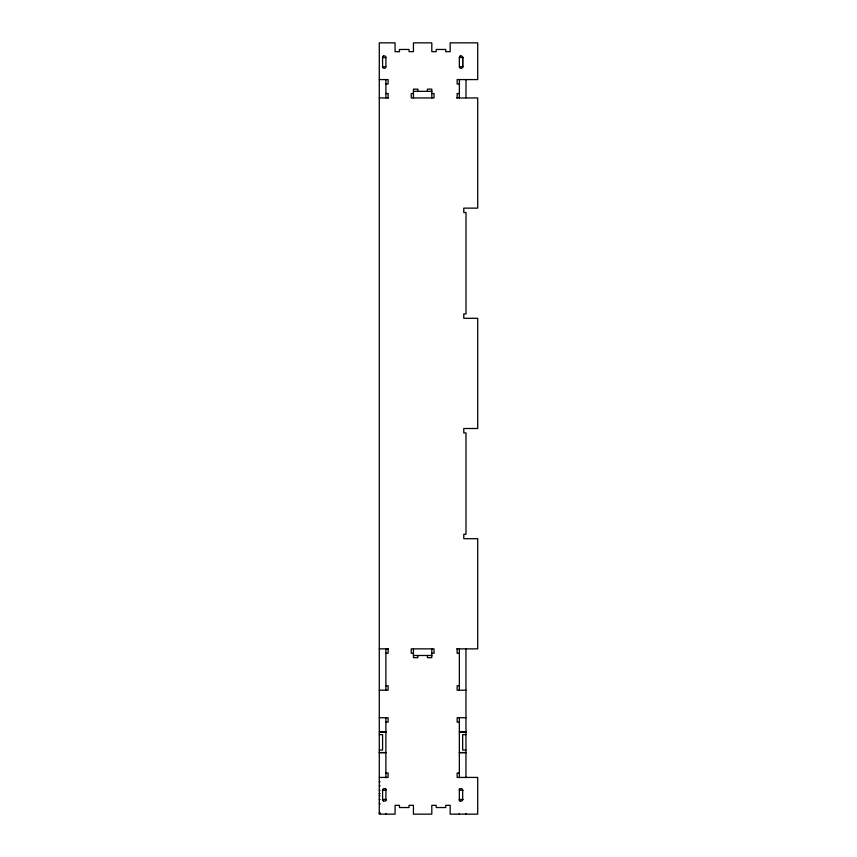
<?xml version="1.0" encoding="UTF-8"?>
<svg xmlns="http://www.w3.org/2000/svg" width="857" height="857" viewBox="0 0 857 857"><rect width="100%" height="100%" fill="white"/><g stroke="black" fill="none" stroke-linecap="round" stroke-linejoin="round"><path stroke-width="1.29" d="M383.486 56.037L382.865 56.487A1.243 1.243 0 0 0 382.586 57.269L382.586 66.728A1.65 1.65 0 0 0 384.247 68.378A1.65 1.65 0 0 0 385.896 66.728L385.896 57.269A1.243 1.243 0 0 0 385.618 56.498L385.136 56.101A1.971 1.971 0 0 0 383.497 56.048M460.252 56.037L459.631 56.487A1.243 1.243 0 0 0 459.352 57.269L459.352 66.728A1.65 1.65 0 0 0 461.002 68.378A1.65 1.65 0 0 0 462.662 66.728L462.662 57.269A1.243 1.243 0 0 0 462.384 56.498L461.902 56.101A1.971 1.971 0 0 0 460.252 56.048M382.586 57.537L385.896 57.537M459.416 57.537L463.38 57.537M382.586 66.728L385.896 66.728M459.416 66.728L463.38 66.728M379.287 79.583L388.103 79.583L388.103 83.986L385.896 83.986M459.352 83.986L457.145 83.986L457.145 79.583L477.713 79.583L477.713 42.85L450.171 42.85L450.171 51.666L445.758 51.666L445.758 49.46L436.213 49.46L436.213 51.666L431.81 51.666L431.81 42.85L413.438 42.85L413.438 51.666L409.035 51.666L409.035 49.46L399.48 49.46L399.48 51.666L395.077 51.666L395.077 42.85L379.287 42.85L379.287 814.15L395.077 814.15L395.077 805.334L399.48 805.334L399.48 807.54L409.035 807.54L409.035 805.334L413.438 805.334L413.438 814.15L431.81 814.15L431.81 805.334L436.213 805.334L436.213 807.54L445.758 807.54L445.758 805.334L450.171 805.334L450.171 814.15L477.713 814.15L477.713 777.417L457.145 777.417L457.145 773.014L459.352 773.014M413.438 91.335L431.81 91.335M385.896 93.531L388.103 93.531L388.103 97.944M413.46 93.531L411.253 93.531L411.253 97.944L434.028 97.944L434.028 93.531L431.821 93.531M459.352 93.531L457.145 93.531L457.145 97.944M379.287 97.944L388.467 97.944M456.781 97.944L477.713 97.944L477.713 208.133L463.787 208.133L463.787 212.536L465.994 212.536L465.994 313.908L463.787 313.908L463.787 318.311L477.713 318.311L477.713 428.5L463.787 428.5L463.787 432.903L465.994 432.903L465.994 534.275L463.787 534.275L463.787 538.689L477.713 538.689L477.713 648.867L456.781 648.867M379.287 648.867L388.467 648.867M385.896 653.28L388.103 653.28L388.103 648.867M413.46 653.28L411.253 653.28L411.253 648.867L434.028 648.867L434.028 653.28L431.821 653.28M459.352 653.28L457.145 653.28L457.145 648.867M413.438 655.487L431.81 655.487M385.896 685.782L388.103 685.782L388.103 690.196L379.287 690.196M459.352 685.782L457.145 685.782L457.145 690.196L465.962 690.196M379.287 717.738L388.103 717.738L388.103 722.14L385.896 722.14M465.962 717.738L457.145 717.738L457.145 722.14L459.352 722.14M379.287 734.62L382.586 734.62L382.586 750.046L379.287 750.046M465.962 734.62L462.662 734.62L462.662 750.046L465.962 750.046M379.287 752.553L385.896 752.553M459.352 752.553L465.962 752.553M379.287 752.65L385.896 752.65M459.352 752.65L465.962 752.65M385.896 773.014L388.103 773.014L388.103 777.417L379.287 777.417M379.287 781.83L380.112 781.83M379.287 785.869L380.112 785.869M379.287 790.272L380.112 790.272M382.586 790.272L385.896 790.272A1.65 1.65 0 0 0 384.247 788.622A1.65 1.65 0 0 0 382.586 790.272L382.586 799.731A1.243 1.243 0 0 0 382.865 800.513L383.486 800.963M463.069 790.272L459.352 790.272A1.65 1.65 0 0 1 461.002 788.622A1.65 1.65 0 0 1 462.662 790.272L462.662 799.731A1.243 1.243 0 0 1 462.384 800.513L461.902 800.899A1.971 1.971 0 0 1 460.252 800.963M379.287 793.582L380.112 793.582M379.287 795.789L380.112 795.789M379.287 799.463L380.112 799.463M382.586 799.463L385.896 799.463M459.352 799.463L463.069 799.463M379.287 803.866L380.112 803.866M379.287 812.682L380.112 812.682M379.287 813.518L380.112 813.518M460.252 800.963L459.631 800.513A1.243 1.243 0 0 1 459.352 799.731M466.026 79.583L465.962 97.944M465.962 648.867L465.962 777.695M465.962 813.507L465.962 814.15M462.726 57.537L462.726 66.728M459.416 79.583L459.352 97.944M459.352 648.867L459.352 690.196M459.352 717.738L459.352 777.695M459.352 788.901L459.352 800.834M459.352 813.507L459.352 814.15M431.81 97.944L431.821 89.128L427.418 89.128L427.418 91.335M431.81 648.867L431.821 657.683L427.418 657.683L427.418 655.487M417.862 91.335L417.862 89.128L413.46 89.128L413.438 97.944M417.862 655.487L417.862 657.683L413.46 657.683L413.438 648.867M385.896 79.583L385.896 97.944M385.896 648.867L385.896 690.196M385.896 717.738L385.896 777.695M385.896 788.901L385.896 800.834M385.896 813.507L385.896 814.15M383.497 800.963A1.971 1.971 0 0 0 385.136 800.899L385.618 800.513A1.243 1.243 0 0 0 385.896 799.731M385.896 732.007L379.287 732.007L385.896 732.103M465.962 732.007L459.352 732.007L465.962 732.103"/></g></svg>
